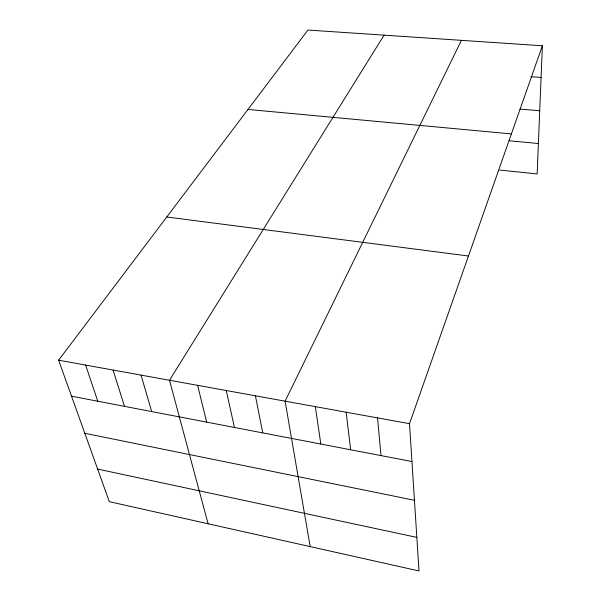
<?xml version="1.0" encoding="UTF-8"?>
<svg xmlns="http://www.w3.org/2000/svg" width="601" height="601" viewBox="0 0 601 601"><rect width="100%" height="100%" fill="white"/><g stroke="black" fill="none" stroke-linecap="round" stroke-linejoin="round"><path stroke-width="0.9" d="M542.372 45.766L409.514 423.69L419.002 570.95L109.307 501.67L58.628 360.194L307.945 30.05L542.372 45.766L537.151 173.937L499.732 170.06M461.403 40.342L285.107 401.183L310.176 546.602M384.077 35.151L169.497 380.26L208.081 523.764M531.006 76.695L541.08 77.461M520.038 109.081L539.728 110.772M247.98 109.457L511.383 133.91M509.19 140.769L538.391 143.534M166.77 216.991L468.464 256.011M58.628 360.194L409.514 423.69M71.519 396.187L411.955 461.538M84.809 433.283L414.45 500.28M97.632 469.073L416.839 537.384M85.605 365.077L97.783 401.228M113.071 370.043L124.497 406.359M141.032 375.107L151.685 411.572M197.624 385.346L206.661 422.127M226.261 390.53L234.458 427.469M255.417 395.804L262.742 432.893M315.345 406.652L320.829 444.049M346.153 412.226L350.653 449.773M377.533 417.905L381.026 455.603"/></g></svg>
